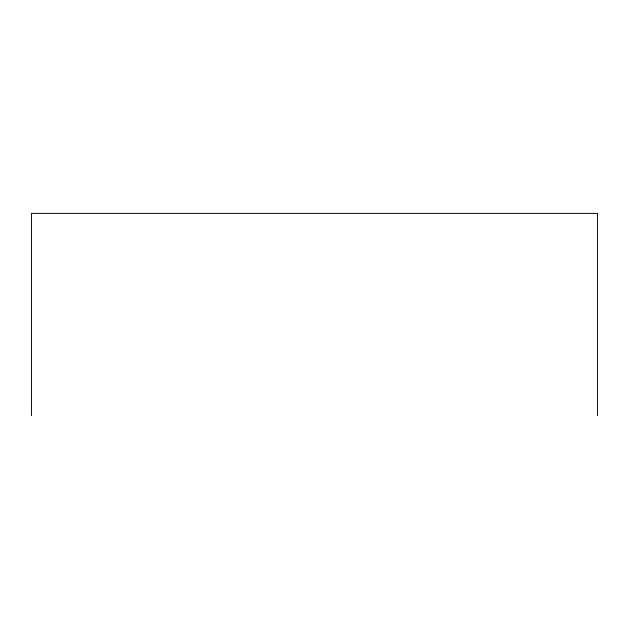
<?xml version="1.0" encoding="UTF-8"?>
<svg xmlns="http://www.w3.org/2000/svg" width="629" height="629" viewBox="0 0 629 629"><rect width="100%" height="100%" fill="white"/><g stroke="black" fill="none" stroke-linecap="round" stroke-linejoin="round"><path stroke-width="0.94" d="M597.55 415.604L597.55 213.396L31.45 213.396L31.45 415.604"/></g></svg>
